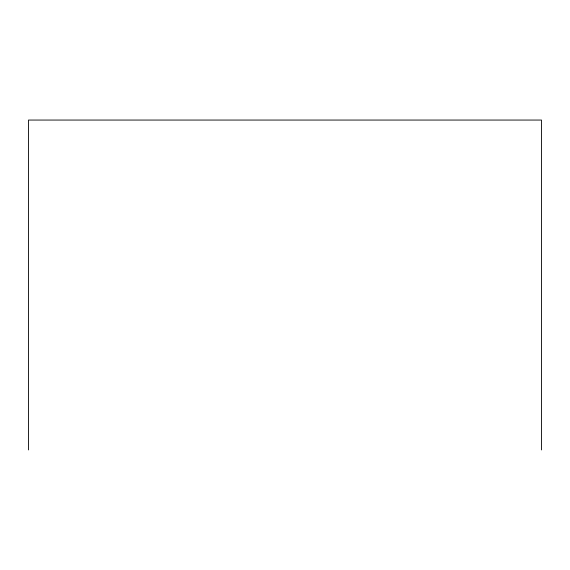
<?xml version="1.0" encoding="UTF-8"?>
<svg xmlns="http://www.w3.org/2000/svg" width="570" height="570" viewBox="0 0 570 570"><rect width="100%" height="100%" fill="white"/><g stroke="black" fill="none" stroke-linecap="round" stroke-linejoin="round"><path stroke-width="0.85" d="M541.5 449.944L541.5 120.056L28.5 120.056L28.5 449.944"/></g></svg>
